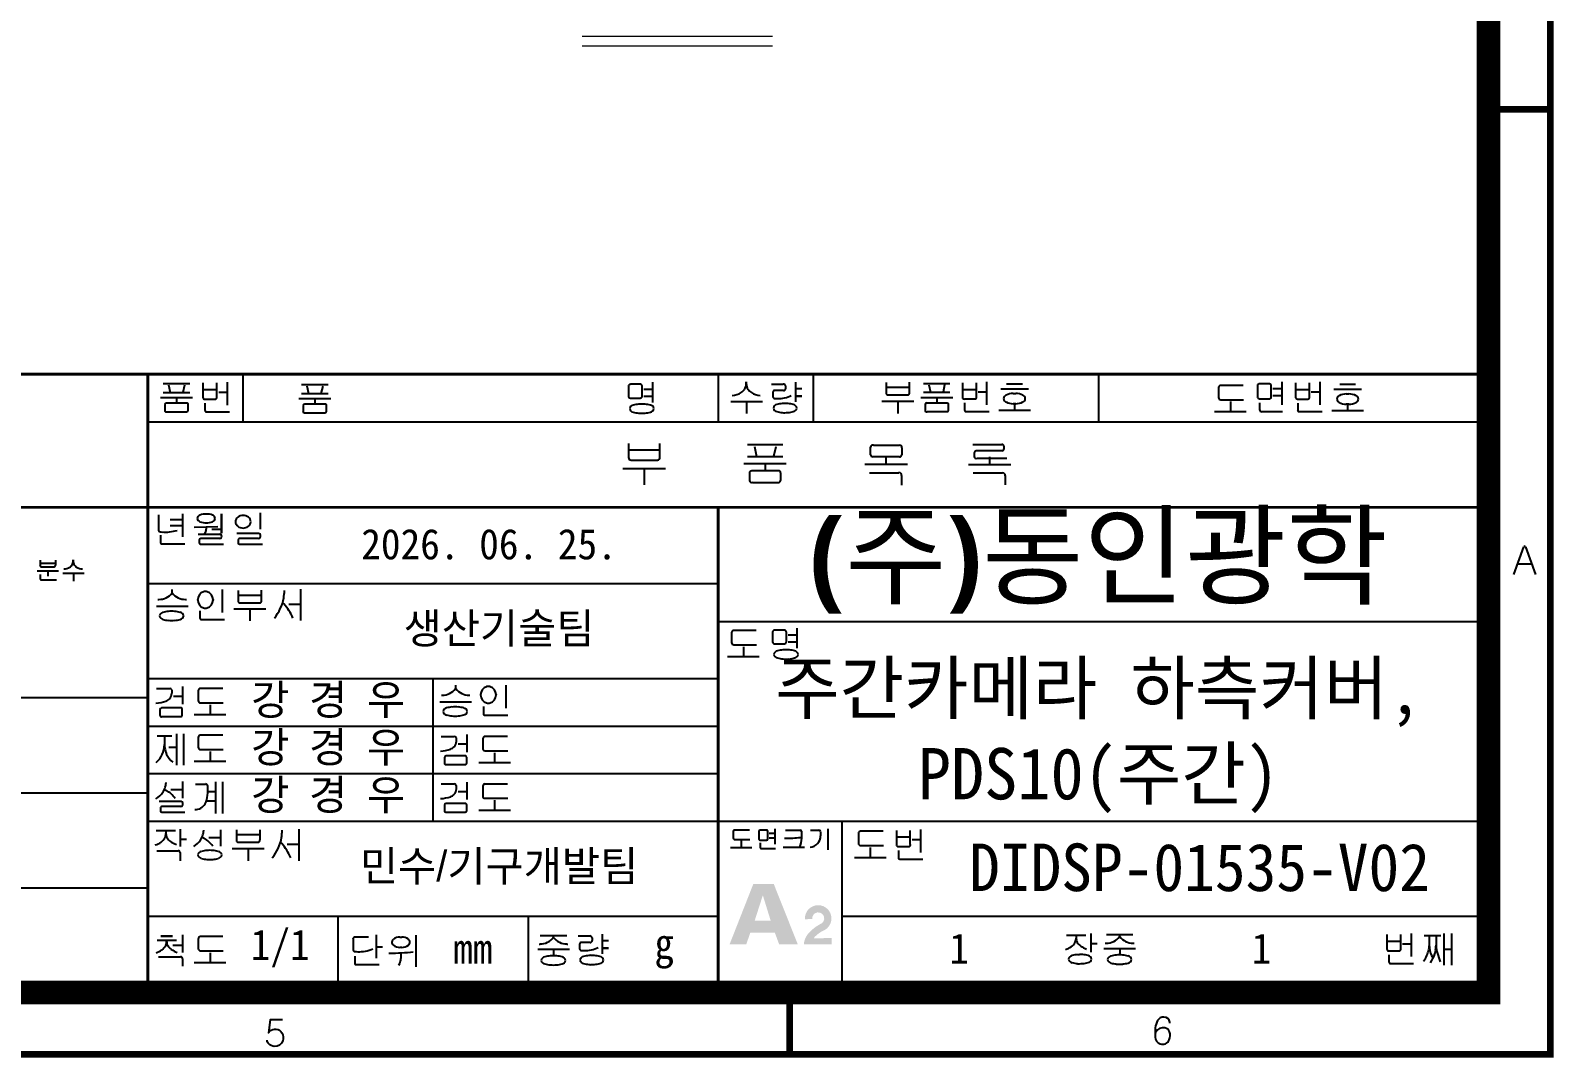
# Model space of a CAD drawing. Header units: millimetres. Extents: x 20 to 594, y 20 to 419.
# Drawn here: x 434.2 to 594.4, y 19.6 to 127.6 of the extents above; entities that cross this region are included whole.
import ezdxf

# ---------------------------------------------------------------- set-up
doc = ezdxf.new("R2010")
doc.units = ezdxf.units.MM
doc.layers.get('0').update_dxf_attribs({"color": 6})
doc.layers.add('DIM', color=2, linetype='Continuous', lineweight=9)
doc.styles.get("Standard").update_dxf_attribs({"font": '', "height": 3.2})
doc.styles.add('굴림', font='', dxfattribs={"height": 3.2})
doc.styles.get('Standard').set_extended_font_data('GulimChe')
doc.styles.get('굴림').set_extended_font_data('GulimChe')

# ---------------------------------------------------------------- blocks, each defined once
blk = doc.blocks.new('A-2_규격도면_동인광학')
h = blk.add_hatch(color=256)
h.paths.add_polyline_path([(492.45, 12.79), (492.9, 11.57), (494.86, 11.57), (492.34, 17.9), (490.19, 17.9), (487.7, 11.57), (489.45, 11.57), (489.88, 12.79)])
h.paths.add_polyline_path([(490.33, 14.03), (491.18, 16.68), (491.2, 16.68), (492.02, 14.03)], flags=16)
h.paths.add_polyline_path([(497.23, 13.68, 0.087731), (496.02, 12.74, 0.162958), (495.5, 11.55), (498.42, 11.55), (498.42, 12.22), (496.58, 12.18, -0.364256), (496.59, 12.27, -0.086257), (497.48, 12.96, 2.012854), (495.62, 14.18), (496.38, 14.23, -2.012854)])
for p, q in [((428.13, 70.53), (430.91, 70.53)), ((432.31, 70.58), (432.31, 69.05)), ((433.77, 69.09), (433.77, 70.58)), ((434.85, 70.68), (434.85, 68.26)), ((436.5, 71.5), (436.5, 66.5)), ((479.6, 70.66), (479.6, 68.54)), ((486.5, 71.5), (486.5, 66.5)), ((489.45, 70.52), (489.45, 70.7)), ((489.45, 70.7), (489.45, 70.52)), ((494.62, 70.65), (494.62, 68.6)), ((496.5, 71.5), (496.5, 66.5)), ((504.15, 70.64), (504.15, 69.52)), ((506.63, 69.57), (506.63, 70.65)), ((508.09, 70.54), (510.87, 70.54)), ((512.18, 70.6), (512.18, 69.07)), ((513.65, 69.11), (513.65, 70.6)), ((514.73, 70.7), (514.73, 68.28)), ((516.83, 70.5), (518.49, 70.5)), ((526.5, 71.5), (526.5, 66.5)), ((544.47, 70.49), (543.42, 70.49)), ((545.76, 70.71), (545.76, 68.28)), ((547.22, 70.59), (547.22, 69.07)), ((548.69, 69.11), (548.69, 70.6)), ((549.77, 70.69), (549.77, 68.28)), ((427.85, 69.05), (431.2, 69.05)), ((428.13, 69.58), (430.91, 69.58)), ((428.68, 70.37), (428.86, 69.58)), ((429.52, 69.05), (429.52, 68.46)), ((430.36, 70.36), (430.18, 69.58)), ((432.31, 69.88), (433.77, 69.88)), ((433.96, 69.62), (434.85, 69.62)), ((442.39, 68.95), (445.74, 68.95)), ((442.67, 70.42), (445.46, 70.42)), ((442.67, 69.48), (445.46, 69.48)), ((443.23, 70.27), (443.4, 69.48)), ((444.06, 68.95), (444.06, 68.36)), ((444.9, 70.25), (444.72, 69.48)), ((477.05, 70.25), (477.05, 69.19)), ((477.25, 69), (478.29, 69)), ((478.31, 70.44), (477.26, 70.44)), ((478.5, 69.19), (478.5, 70.22)), ((478.67, 69.94), (479.6, 69.94)), ((478.68, 69.21), (479.6, 69.21)), ((492.1, 70.47), (493.32, 70.47)), ((492.24, 69.62), (492.24, 69.19)), ((492.42, 68.95), (492.75, 68.94)), ((493.36, 69.79), (492.47, 69.79)), ((493.59, 70.28), (493.59, 70.01)), ((495.29, 69.95), (494.62, 69.95)), ((495.29, 69.18), (494.62, 69.18)), ((494.62, 69.18), (495.29, 69.18)), ((504.15, 70.13), (506.63, 70.13)), ((504.37, 69.32), (506.43, 69.32)), ((507.81, 69.06), (511.16, 69.06)), ((508.09, 69.6), (510.87, 69.6)), ((508.64, 70.39), (508.82, 69.6)), ((509.48, 69.06), (509.48, 68.47)), ((510.31, 70.37), (510.14, 69.6)), ((512.18, 69.91), (513.65, 69.91)), ((512.39, 68.9), (513.47, 68.9)), ((513.84, 69.65), (514.73, 69.65)), ((516.21, 69.98), (519.12, 69.98)), ((517.52, 69.48), (517.65, 69.48)), ((517.65, 69.48), (517.79, 69.48)), ((539.12, 70.11), (539.12, 69.05)), ((541.71, 70.32), (539.34, 70.32)), ((543.21, 70.31), (543.21, 69.12)), ((543.41, 68.92), (544.45, 68.92)), ((544.66, 69.12), (544.66, 70.27)), ((544.83, 70), (545.76, 70)), ((544.84, 69.27), (545.76, 69.27)), ((547.22, 69.9), (548.69, 69.9)), ((547.42, 68.89), (548.51, 68.89)), ((548.87, 69.64), (549.77, 69.64)), ((551.25, 69.93), (554.16, 69.93)), ((551.87, 70.46), (553.53, 70.46)), ((552.55, 69.44), (552.69, 69.44)), ((552.69, 69.44), (552.83, 69.44)), ((428.29, 68.31), (428.29, 67.7)), ((430.58, 68.46), (428.47, 68.46)), ((428.52, 67.55), (430.58, 67.55)), ((430.75, 67.76), (430.75, 68.31)), ((432.51, 68.88), (433.6, 68.88)), ((432.52, 68.46), (432.52, 67.7)), ((432.72, 67.55), (435.1, 67.55)), ((442.83, 68.21), (442.83, 67.6)), ((445.12, 68.36), (443.02, 68.36)), ((443.07, 67.45), (445.12, 67.45)), ((445.3, 67.65), (445.3, 68.21)), ((487.81, 68.65), (491.16, 68.65)), ((489.48, 68.65), (489.48, 67.36)), ((503.71, 68.66), (507.07, 68.66)), ((505.39, 68.66), (505.39, 67.38)), ((508.25, 68.32), (508.25, 67.71)), ((510.54, 68.47), (508.43, 68.47)), ((508.48, 67.57), (510.54, 67.57)), ((510.71, 67.77), (510.71, 68.32)), ((512.4, 68.48), (512.4, 67.72)), ((512.6, 67.57), (514.98, 67.57)), ((516, 67.74), (519.33, 67.74)), ((517.65, 68.39), (517.52, 68.39)), ((517.65, 68.39), (517.65, 67.74)), ((517.79, 68.39), (517.65, 68.39)), ((538.7, 67.58), (542.03, 67.58)), ((539.36, 68.82), (541.75, 68.82)), ((540.36, 68.62), (540.36, 67.58)), ((543.43, 68.51), (543.43, 67.78)), ((543.68, 67.57), (545.86, 67.57)), ((547.44, 68.47), (547.44, 67.72)), ((547.63, 67.57), (550.02, 67.57)), ((551.03, 67.69), (554.37, 67.69)), ((552.69, 68.35), (552.55, 68.35)), ((552.69, 68.35), (552.69, 67.69)), ((552.83, 68.35), (552.69, 68.35)), ((426.5, 66.5), (566.5, 66.5)), ((477.06, 64.22), (477.06, 62.73)), ((480.36, 62.79), (480.36, 64.23)), ((489.57, 64.1), (493.28, 64.1)), ((513.27, 64.12), (516.33, 64.12)), ((477.06, 63.54), (480.36, 63.54)), ((489.57, 62.84), (493.28, 62.84)), ((490.3, 63.89), (490.54, 62.84)), ((492.54, 63.87), (492.3, 62.84)), ((502.52, 63.03), (502.52, 63.84)), ((505.57, 62.83), (502.76, 62.83)), ((502.83, 64.04), (505.57, 64.04)), ((504.16, 62.04), (504.16, 62.83)), ((505.81, 63.77), (505.81, 63.03)), ((513.43, 63.22), (513.43, 62.86)), ((516.31, 63.46), (513.63, 63.44)), ((513.72, 62.66), (516.85, 62.66)), ((515.05, 62.02), (515.05, 62.81)), ((476.47, 61.58), (480.94, 61.58)), ((477.34, 62.46), (480.1, 62.46)), ((478.7, 61.58), (478.7, 59.88)), ((489.2, 62.13), (493.66, 62.13)), ((489.78, 61.14), (489.78, 60.33)), ((492.83, 61.34), (490.02, 61.34)), ((491.42, 62.13), (491.42, 61.34)), ((493.07, 60.4), (493.07, 61.14)), ((501.93, 62.04), (506.4, 62.04)), ((502.41, 61.15), (505.51, 61.15)), ((512.83, 62.02), (517.29, 62.02)), ((513.3, 61.14), (516.41, 61.14)), ((490.09, 60.13), (492.83, 60.13)), ((505.79, 60.85), (505.79, 59.83)), ((516.68, 60.84), (516.68, 59.88)), ((427.62, 56.7), (427.62, 55.17)), ((428.86, 56.24), (430.16, 56.24)), ((430.16, 56.82), (430.16, 54.4)), ((434.25, 56.82), (434.25, 54.79)), ((434.25, 54.79), (434.25, 56.82)), ((438.34, 56.94), (438.34, 55.21)), ((427.83, 54.93), (428, 54.91)), ((427.83, 54.59), (427.83, 53.83)), ((428.86, 55.61), (430.16, 55.61)), ((431.37, 55.42), (433.86, 55.49)), ((431.79, 54.7), (434.09, 54.7)), ((432.63, 55.45), (432.64, 55.21)), ((434.25, 55.17), (433.24, 55.17)), ((435.87, 54.78), (438.17, 54.78)), ((428.03, 53.68), (430.41, 53.68)), ((431.91, 54.05), (431.91, 53.78)), ((434.07, 54.23), (432.06, 54.22)), ((432.13, 53.63), (434.47, 53.63)), ((436, 54.05), (436, 53.78)), ((438.16, 54.23), (436.15, 54.22)), ((436.21, 53.63), (438.56, 53.63)), ((570.16, 50.44), (571.24, 53.35)), ((571.4, 53.34), (572.46, 50.45)), ((415.17, 51.96), (415.17, 51.39)), ((415.17, 51.65), (416.82, 51.65)), ((415.33, 51.26), (416.66, 51.26)), ((416.82, 51.44), (416.82, 51.96)), ((418.66, 51.85), (418.66, 51.97)), ((418.66, 51.97), (418.66, 51.85)), ((570.58, 51.58), (572.05, 51.58)), ((414.88, 50.83), (417.1, 50.83)), ((415.17, 50.46), (415.17, 50.02)), ((415.34, 49.89), (416.92, 49.89)), ((415.99, 50.83), (415.99, 50.26)), ((417.57, 50.6), (419.8, 50.6)), ((418.68, 50.6), (418.68, 49.74)), ((426.5, 49.5), (486.5, 49.5)), ((429.07, 48.53), (429.07, 48.87)), ((434.34, 48.86), (434.34, 46.43)), ((436, 48.77), (436, 47.65)), ((436, 48.26), (438.48, 48.26)), ((438.48, 47.69), (438.48, 48.78)), ((440.84, 48.77), (440.84, 48.46)), ((442.55, 48.9), (442.55, 45.59)), ((427.41, 47.12), (430.74, 47.12)), ((427.56, 47.81), (427.67, 47.81)), ((430.47, 47.81), (430.57, 47.81)), ((431.76, 47.78), (431.76, 47.8)), ((431.76, 47.76), (431.76, 47.78)), ((431.98, 46.61), (431.98, 45.86)), ((433.37, 47.8), (433.37, 47.78)), ((433.37, 47.78), (433.37, 47.76)), ((435.56, 46.84), (438.92, 46.84)), ((436.21, 47.45), (438.28, 47.45)), ((437.24, 46.84), (437.24, 45.56)), ((440.69, 47.5), (440.81, 47.36)), ((441.33, 47.34), (442.55, 47.34)), ((432.18, 45.7), (434.56, 45.7)), ((486.5, 45.5), (566.5, 45.5)), ((487.91, 44.34), (487.91, 43.29)), ((490.5, 44.56), (488.12, 44.56)), ((492.22, 44.4), (492.22, 43.35)), ((493.49, 44.59), (492.43, 44.59)), ((493.68, 43.35), (493.68, 44.37)), ((493.84, 44.1), (494.77, 44.1)), ((493.85, 43.37), (494.77, 43.37)), ((494.77, 44.81), (494.77, 42.7)), ((487.49, 41.82), (490.82, 41.82)), ((488.15, 43.06), (490.53, 43.06)), ((489.14, 42.85), (489.14, 41.82)), ((492.43, 43.15), (493.46, 43.15)), ((426.5, 39.5), (486.5, 39.5)), ((427.43, 38.46), (428.81, 38.46)), ((430.14, 38.65), (430.14, 36.81)), ((434.4, 38.45), (432.03, 38.45)), ((456.5, 39.5), (456.5, 24.5)), ((458.89, 38.47), (458.89, 38.81)), ((464.16, 38.8), (464.16, 36.38)), ((371.5, 37.5), (426.5, 37.5)), ((429.03, 38.31), (429.03, 37.95)), ((430.14, 37.63), (429.21, 37.63)), ((431.81, 38.24), (431.81, 37.18)), ((432.05, 36.95), (434.44, 36.95)), ((457.23, 37.06), (460.56, 37.06)), ((457.38, 37.76), (457.48, 37.76)), ((460.29, 37.76), (460.39, 37.76)), ((461.52, 37.79), (461.52, 37.81)), ((461.52, 37.78), (461.52, 37.79)), ((463.13, 37.81), (463.13, 37.79)), ((463.13, 37.79), (463.13, 37.78)), ((427.78, 36.26), (427.78, 35.65)), ((429.95, 36.41), (427.96, 36.41)), ((428.01, 35.5), (429.95, 35.5)), ((430.13, 35.71), (430.13, 36.26)), ((431.39, 35.71), (434.72, 35.71)), ((433.05, 36.75), (433.05, 35.71)), ((461.8, 36.56), (461.8, 35.8)), ((462, 35.65), (464.38, 35.65)), ((426.5, 34.5), (486.5, 34.5)), ((429.51, 33.7), (429.51, 30.4)), ((430.26, 33.7), (430.26, 30.4)), ((427.5, 33.49), (429.03, 33.49)), ((428.26, 33.49), (428.26, 32.55)), ((429.51, 32.26), (428.71, 32.26)), ((431.81, 33.32), (431.81, 32.27)), ((434.4, 33.54), (432.03, 33.54)), ((457.36, 33.42), (458.73, 33.42)), ((458.95, 33.27), (458.95, 32.91)), ((460.07, 32.59), (459.14, 32.59)), ((460.07, 33.61), (460.07, 31.77)), ((461.74, 33.2), (461.74, 32.14)), ((464.33, 33.41), (461.96, 33.41)), ((431.39, 30.8), (434.72, 30.8)), ((432.05, 32.04), (434.44, 32.04)), ((433.05, 31.83), (433.05, 30.8)), ((457.71, 31.22), (457.71, 30.61)), ((459.88, 31.37), (457.89, 31.37)), ((457.94, 30.46), (459.88, 30.46)), ((460.06, 30.67), (460.06, 31.22)), ((461.32, 30.67), (464.65, 30.67)), ((461.98, 31.91), (464.37, 31.91)), ((462.98, 31.7), (462.98, 30.67)), ((426.5, 29.5), (486.5, 29.5)), ((371.5, 27.5), (426.5, 27.5)), ((428.27, 27.85), (428.46, 27.74)), ((428.4, 28.57), (428.4, 28.46)), ((428.94, 27.84), (430.17, 27.84)), ((430.17, 28.66), (430.17, 26.93)), ((431.52, 28.41), (432.56, 28.41)), ((432.82, 27.64), (433.62, 27.64)), ((433.62, 28.63), (433.62, 25.31)), ((434.35, 28.64), (434.35, 25.3)), ((457.36, 28.42), (458.73, 28.42)), ((458.95, 28.27), (458.95, 27.91)), ((460.07, 27.59), (459.14, 27.59)), ((460.07, 28.61), (460.07, 26.77)), ((461.74, 28.2), (461.74, 27.14)), ((464.33, 28.41), (461.96, 28.41)), ((427.71, 26.6), (430, 26.6)), ((427.83, 25.87), (427.83, 25.6)), ((429.99, 26.05), (427.98, 26.03)), ((432.67, 26.65), (433.62, 26.65)), ((457.71, 26.22), (457.71, 25.61)), ((459.88, 26.37), (457.89, 26.37)), ((460.06, 25.67), (460.06, 26.22)), ((461.32, 25.67), (464.65, 25.67)), ((461.98, 26.91), (464.37, 26.91)), ((462.98, 26.7), (462.98, 25.67)), ((426.5, 24.5), (566.5, 24.5)), ((428.04, 25.45), (430.39, 25.45)), ((457.94, 25.46), (459.88, 25.46)), ((499.5, 24.5), (499.5, 7.5)), ((427.4, 23.52), (429.43, 23.52)), ((428.41, 23.52), (428.41, 23.2)), ((429.9, 23.66), (429.9, 21.84)), ((429.9, 22.6), (430.57, 22.6)), ((432.23, 22.83), (432.42, 22.72)), ((432.36, 23.55), (432.36, 23.45)), ((432.92, 22.78), (434.14, 22.78)), ((434.14, 23.6), (434.14, 21.88)), ((435.83, 23.61), (435.83, 22.49)), ((435.83, 23.1), (438.31, 23.1)), ((438.31, 22.53), (438.31, 23.61)), ((440.62, 23.56), (440.62, 23.26)), ((442.4, 23.65), (442.4, 20.33)), ((488.08, 23.43), (488.08, 22.72)), ((489.8, 23.57), (488.22, 23.57)), ((488.24, 22.57), (489.83, 22.57)), ((488.9, 22.43), (488.9, 21.74)), ((490.76, 23.44), (490.76, 22.65)), ((491.61, 23.57), (490.9, 23.57)), ((490.9, 22.52), (491.59, 22.52)), ((491.73, 22.65), (491.73, 23.42)), ((491.84, 23.24), (492.46, 23.24)), ((491.85, 22.75), (492.46, 22.75)), ((492.46, 23.71), (492.46, 22.09)), ((493.48, 22.71), (493.55, 22.71)), ((493.56, 23.57), (495.11, 23.57)), ((495.27, 23.44), (495.27, 22.71)), ((496.2, 23.56), (497.09, 23.56)), ((497.27, 23.4), (497.27, 22.97)), ((498.01, 23.7), (498.01, 21.48)), ((501.25, 23.23), (501.25, 22.17)), ((503.84, 23.44), (501.46, 23.44)), ((505.24, 23.54), (505.24, 22.01)), ((505.24, 22.84), (506.7, 22.84)), ((506.7, 22.05), (506.7, 23.54)), ((506.89, 22.58), (507.78, 22.58)), ((507.78, 23.64), (507.78, 21.22)), ((427.47, 21.39), (429.69, 21.39)), ((429.92, 21.22), (429.92, 20.32)), ((435.39, 21.63), (438.74, 21.63)), ((436.04, 22.29), (438.11, 22.29)), ((437.06, 21.63), (437.06, 20.35)), ((440.47, 22.29), (440.59, 22.15)), ((441.18, 22.08), (442.4, 22.08)), ((487.8, 21.74), (490.02, 21.74)), ((490.91, 22.24), (490.91, 21.76)), ((491.08, 21.62), (492.53, 21.62)), ((495.56, 21.73), (493.33, 21.73)), ((501.49, 21.94), (503.87, 21.94)), ((502.48, 21.73), (502.48, 20.7)), ((505.44, 21.83), (506.53, 21.83)), ((505.45, 21.42), (505.45, 20.66)), ((500.83, 20.7), (504.16, 20.7)), ((505.65, 20.51), (508.03, 20.51)), ((371.5, 17.5), (426.5, 17.5)), ((426.5, 14.5), (486.5, 14.5)), ((446.5, 14.5), (446.5, 7.5)), ((466.5, 14.5), (466.5, 7.5)), ((499.5, 14.5), (566.5, 14.5)), ((427.48, 11.99), (429.51, 11.99)), ((427.87, 12.41), (429.12, 12.41)), ((429.12, 12.41), (427.87, 12.41)), ((428.49, 11.99), (428.49, 11.86)), ((429.15, 11.45), (430.15, 11.45)), ((430.15, 12.56), (430.15, 10.7)), ((431.82, 12.15), (431.82, 11.09)), ((434.41, 12.37), (432.04, 12.37)), ((448.09, 12.1), (448.09, 11)), ((449.73, 12.32), (448.33, 12.32)), ((450.52, 12.54), (450.52, 10.1)), ((451.19, 11.27), (450.52, 11.27)), ((453.02, 12.32), (453.12, 12.32)), ((453.12, 11.23), (453.02, 11.23)), ((453.12, 12.32), (453.23, 12.32)), ((453.23, 11.23), (453.12, 11.23)), ((454.7, 12.53), (454.7, 9.2)), ((467.67, 11.58), (467.77, 11.58)), ((467.78, 12.48), (470.56, 12.48)), ((469.17, 12.3), (469.17, 12.5)), ((470.57, 11.58), (470.68, 11.58)), ((471.76, 12.43), (472.98, 12.43)), ((471.9, 11.58), (471.9, 11.15)), ((473.03, 11.75), (472.13, 11.75)), ((473.25, 12.24), (473.25, 11.97)), ((474.28, 12.61), (474.28, 10.56)), ((474.95, 11.91), (474.28, 11.91)), ((523.13, 12.53), (525.16, 12.53)), ((524.14, 12.53), (524.14, 12.21)), ((525.67, 12.71), (525.67, 10.72)), ((525.68, 11.65), (526.34, 11.65)), ((527.21, 11.67), (527.32, 11.67)), ((527.33, 12.58), (530.11, 12.58)), ((528.72, 12.39), (528.72, 12.59)), ((530.12, 11.67), (530.23, 11.67)), ((556.82, 12.57), (556.82, 11.05)), ((556.82, 11.88), (558.28, 11.88)), ((558.28, 11.09), (558.28, 12.58)), ((558.47, 11.62), (559.36, 11.62)), ((559.36, 12.68), (559.36, 10.26)), ((560.76, 12.47), (562.5, 12.47)), ((561.28, 12.47), (561.28, 11.5)), ((561.28, 11.5), (561.3, 11.2)), ((562, 12.47), (562, 11.47)), ((562, 11.47), (562.01, 11.22)), ((562.82, 12.71), (562.82, 9.37)), ((563.62, 12.71), (563.62, 9.37)), ((427.63, 10.25), (429.96, 10.25)), ((430.16, 10.02), (430.16, 9.26)), ((431.4, 9.63), (434.73, 9.63)), ((432.06, 10.86), (434.45, 10.86)), ((433.06, 10.66), (433.06, 9.63)), ((448.27, 10.32), (448.27, 9.57)), ((451.84, 10.63), (451.95, 10.63)), ((453.12, 10.67), (453.12, 10.06)), ((467.51, 11.03), (470.84, 11.03)), ((469.18, 11.03), (469.18, 10.46)), ((472.08, 10.91), (472.41, 10.9)), ((474.96, 11.14), (474.28, 11.14)), ((474.28, 11.14), (474.96, 11.14)), ((527.05, 11.12), (530.38, 11.12)), ((528.72, 11.12), (528.72, 10.55)), ((557.02, 10.87), (558.11, 10.87)), ((557.03, 10.45), (557.03, 9.7)), ((562.07, 10.8), (562.44, 9.72)), ((562.82, 11.03), (563.62, 11.03)), ((448.46, 9.42), (450.85, 9.42)), ((557.23, 9.55), (559.61, 9.55))]:
    blk.add_line(p, q)
for points, const_width in [([(0, 0), (0, 398.86), (574, 398.86), (574, 0)], 0.7), ([(21.5, 6.5), (21.5, 392.36), (567.5, 392.36), (567.5, 6.5)], 2.5)]:
    blk.add_lwpolyline(points, close=True, dxfattribs=dict(const_width=const_width))
for points, const_width in [([(574, 99.36), (566.83, 99.36)], 0.7), ([(371.5, 7.5), (371.5, 71.5), (566.5, 71.5)], 0.3), ([(426.5, 71.5), (426.5, 7.5)], 0.3), ([(301.5, 7.5), (301.5, 57.5), (566.5, 57.5)], 0.3), ([(486.5, 57.5), (486.5, 7.5)], 0.3), ([(494, 0), (494, 7.17)], 0.7)]:
    blk.add_lwpolyline(points, dxfattribs=dict(const_width=const_width))
for points in [[(440.68, 3.6), (439.38, 3.6), (439.19, 2.24), (439.26, 2.33, -0.05142), (439.32, 2.4, -0.217579), (440.02, 2.63, -0.23737), (440.62, 2.25, -0.220896), (440.7, 1.41, -0.337639), (439.81, 0.82, -0.170475), (439.22, 1.08, -0.227037), (439.07, 1.46, -1.045837)], [(534, 3.26), (533.99, 3.36, 0.380213), (533.37, 3.91, 0.262892), (532.71, 3.54, 0.114582), (532.46, 2.78, 0.040113), (532.45, 1.79, 0.289798), (532.97, 1.1, 0.398627), (533.94, 1.5, 0.203049), (533.96, 2.36, 0.256462), (533.47, 2.77, 0.1613), (532.91, 2.7, 0.140537), (532.55, 2.37, 0.145737), (532.44, 1.99, -1.235518)]]:
    blk.add_lwpolyline(points, format="xyb")
for centre, radius, start, end in [((488.35, 70.52), 1.1, 326.0061, 0), ((490.55, 70.52), 1.1, 180, 213.9939), ((543.42, 70.28), 0.211, 90, 174.1511), ((544.44, 70.27), 0.223, 0, 81.4867), ((432.49, 69.05), 0.179, 180, 277.6654), ((433.6, 69.06), 0.181, 270, 11.0214), ((477.26, 70.22), 0.211, 90, 174.1511), ((477.25, 69.19), 0.198, 180, 272.2398), ((478.29, 69.21), 0.214, 270, 355.6406), ((478.28, 70.22), 0.223, 0, 81.4867), ((487.87, 71.19), 1.92, 273.0377, 302.6699), ((488.26, 70.58), 1.2, 302.6699, 326.0061), ((490.63, 70.58), 1.2, 213.9939, 237.3301), ((491.02, 71.19), 1.92, 237.3301, 266.9623), ((492.47, 69.55), 0.243, 90, 162.7327), ((492.48, 69.19), 0.247, 180, 255.9206), ((492.84, 71.86), 2.92, 268.0891, 297.4303), ((493.32, 70.18), 0.29, 19.9366, 90), ((493.37, 70.01), 0.223, 268.9289, 0), ((504.35, 69.52), 0.196, 180, 274.282), ((506.43, 69.52), 0.2, 270, 11.7778), ((512.36, 69.07), 0.179, 180, 277.6654), ((513.47, 69.08), 0.181, 270, 11.0214), ((516.97, 68.89), 0.459, 117.2376, 174.097), ((516.97, 68.98), 0.459, 185.903, 242.7624), ((517.52, 67.83), 1.65, 90, 117.2376), ((517.79, 67.83), 1.65, 62.7624, 90), ((518.34, 68.89), 0.459, 5.903, 62.7624), ((518.34, 68.98), 0.459, 297.2376, 354.097), ((539.34, 70.11), 0.217, 90, 179.9617), ((539.35, 69.05), 0.23, 180, 273.1332), ((543.41, 69.12), 0.198, 180, 272.2398), ((544.45, 69.13), 0.214, 270, 355.6406), ((547.4, 69.07), 0.179, 180, 277.6654), ((548.51, 69.07), 0.181, 270, 11.0214), ((552.01, 68.85), 0.459, 117.2376, 174.097), ((552.01, 68.94), 0.459, 185.903, 242.7624), ((552.55, 67.78), 1.65, 90, 117.2376), ((552.83, 67.78), 1.65, 62.7624, 90), ((553.38, 68.85), 0.459, 5.903, 62.7624), ((553.38, 68.94), 0.459, 297.2376, 354.097), ((428.47, 68.27), 0.187, 90, 169.1835), ((428.45, 67.7), 0.163, 180, 296.3016), ((430.6, 68.31), 0.154, 0, 98.8347), ((430.58, 67.73), 0.179, 270, 7.5903), ((432.68, 67.7), 0.157, 180, 284.5405), ((443.02, 68.17), 0.187, 90, 169.1835), ((442.99, 67.6), 0.163, 180, 296.3016), ((445.15, 68.21), 0.154, 0, 98.8347), ((445.12, 67.63), 0.179, 270, 7.5903), ((477.55, 67.86), 0.362, 130.787, 175.4096), ((477.55, 67.91), 0.362, 184.5904, 229.213), ((477.71, 67.66), 0.62, 105.5854, 130.787), ((477.71, 68.11), 0.62, 229.213, 254.4146), ((478.35, 65.38), 2.98, 94.5784, 105.5854), ((478.35, 70.39), 2.98, 254.4146, 265.4216), ((478.46, 64.04), 4.33, 90, 94.5784), ((478.46, 71.73), 4.33, 265.4216, 270), ((478.46, 64.04), 4.33, 85.4216, 90), ((478.46, 71.73), 4.33, 270, 274.5784), ((478.56, 65.38), 2.98, 74.4146, 85.4216), ((478.56, 70.39), 2.98, 274.5784, 285.5854), ((479.2, 67.66), 0.62, 49.213, 74.4146), ((479.2, 68.11), 0.62, 285.5854, 310.787), ((479.37, 67.86), 0.362, 4.5904, 49.213), ((479.37, 67.91), 0.362, 310.787, 355.4096), ((492.66, 67.91), 0.362, 130.787, 175.4096), ((492.66, 67.97), 0.362, 184.5904, 229.213), ((492.83, 67.72), 0.62, 105.5854, 130.787), ((492.83, 68.17), 0.62, 229.213, 254.4146), ((493.46, 65.44), 2.98, 94.5784, 105.5854), ((493.46, 70.44), 2.98, 254.4146, 265.4216), ((493.65, 62.85), 5.59, 91.6235, 94.3457), ((493.65, 73.04), 5.59, 265.6543, 268.3765), ((493.49, 64.1), 4.33, 85.4216, 90), ((493.49, 71.79), 4.33, 270, 274.5784), ((493.6, 65.44), 2.98, 74.4146, 85.4216), ((493.6, 70.44), 2.98, 274.5784, 285.5854), ((494.23, 67.72), 0.62, 49.213, 74.4146), ((494.23, 68.17), 0.62, 285.5854, 310.787), ((494.4, 67.91), 0.362, 4.5904, 49.213), ((494.4, 67.97), 0.362, 310.787, 355.4096), ((508.43, 68.29), 0.187, 90, 169.1835), ((508.41, 67.71), 0.163, 180, 296.3016), ((510.56, 68.32), 0.154, 0, 98.8347), ((510.54, 67.75), 0.179, 270, 7.5903), ((512.56, 67.72), 0.157, 180, 284.5405), ((517.52, 70.05), 1.65, 242.7624, 270), ((517.79, 70.05), 1.65, 270, 297.2376), ((543.65, 67.78), 0.218, 180, 278.834), ((547.59, 67.72), 0.157, 180, 284.5405), ((552.55, 70), 1.65, 242.7624, 270), ((552.83, 70), 1.65, 270, 297.2376), ((516.33, 63.88), 0.242, 5.4904, 90), ((477.32, 62.73), 0.261, 180, 274.282), ((480.1, 62.73), 0.266, 270, 11.7778), ((502.73, 63.84), 0.217, 63.6984, 180), ((502.76, 63.08), 0.25, 190.8165, 270), ((505.57, 63.8), 0.239, 352.4097, 90), ((505.6, 63.03), 0.205, 261.1653, 0), ((513.63, 63.24), 0.2, 90.4674, 185.5199), ((513.64, 62.86), 0.21, 180, 290.6438), ((516.33, 63.7), 0.243, 265.0661, 354.5096), ((515.78, 63.79), 0.799, 351.9475, 8.0525), ((490.02, 61.09), 0.25, 90, 169.1835), ((492.86, 61.14), 0.205, 0, 98.8347), ((505.51, 60.88), 0.273, 354.4055, 90), ((516.41, 60.86), 0.273, 354.4055, 90), ((490, 60.33), 0.217, 180, 296.3016), ((492.83, 60.37), 0.239, 270, 7.5903), ((432.14, 56.28), 0.429, 109.7033, 172.0326), ((432.14, 56.4), 0.429, 187.9674, 250.2967), ((432.66, 54.83), 1.97, 90, 109.7033), ((432.66, 54.83), 1.97, 70.2967, 90), ((433.18, 56.28), 0.429, 7.9674, 70.2967), ((433.18, 56.4), 0.429, 289.7033, 352.0326), ((436.3, 56.01), 0.566, 126.2971, 182.2865), ((436.53, 55.7), 0.955, 90, 126.2971), ((436.53, 55.7), 0.955, 53.7029, 90), ((436.76, 56.01), 0.566, 357.7135, 53.7029), ((427.87, 55.17), 0.246, 180, 260.961), ((428.36, 59.26), 4.36, 265.2395, 286.478), ((432.66, 57.85), 1.97, 250.2967, 270), ((432.04, 55.19), 0.602, 313.5964, 1.5108), ((432.66, 57.85), 1.97, 270, 289.7033), ((434.09, 54.52), 0.181, 5.4904, 90), ((434, 54.46), 0.276, 345.6737, 14.3263), ((436.3, 55.97), 0.566, 177.7135, 233.7029), ((436.53, 56.28), 0.955, 233.7029, 270), ((436.53, 56.28), 0.955, 270, 306.2971), ((436.76, 55.97), 0.566, 306.2971, 2.2865), ((438.17, 54.6), 0.181, 5.4904, 90), ((437.2, 54.51), 1.16, 354.5096, 5.4904), ((427.99, 53.83), 0.157, 180, 284.5405), ((432.06, 54.07), 0.15, 90.4674, 185.5199), ((432.07, 53.78), 0.158, 180, 290.6438), ((434.09, 54.41), 0.182, 265.0661, 354.5096), ((436.15, 54.07), 0.15, 90.4674, 185.5199), ((436.16, 53.78), 0.158, 180, 290.6438), ((438.17, 54.41), 0.182, 265.0661, 354.5096), ((571.32, 53.32), 0.0874, 11.2217, 159.6347), ((415.3, 51.39), 0.132, 180, 282.7156), ((416.66, 51.42), 0.157, 270, 6.3225), ((417.87, 51.89), 0.803, 302.6699, 326.0061), ((417.93, 51.85), 0.733, 326.0061, 0), ((419.39, 51.85), 0.733, 180, 213.9939), ((419.45, 51.89), 0.803, 213.9939, 237.3301), ((415.31, 50.02), 0.136, 180, 282.3289), ((417.61, 52.3), 1.28, 273.0377, 302.6699), ((419.71, 52.3), 1.28, 237.3301, 266.9623), ((427.67, 49.57), 1.75, 270, 322.3934), ((429.02, 48.53), 0.0491, 322.3934, 2.3593), ((430.47, 49.57), 1.75, 217.6066, 270), ((432.64, 47.8), 0.879, 107.9102, 180), ((432.53, 48.12), 0.54, 86.785, 107.9102), ((432.59, 48.12), 0.54, 72.0898, 93.215), ((432.49, 47.8), 0.879, 0, 72.0898), ((438.08, 48.46), 2.76, 349.866, 0), ((428.27, 45.87), 0.62, 105.5854, 130.787), ((428.9, 43.59), 2.98, 94.5784, 105.5854), ((429.01, 42.25), 4.33, 90, 94.5784), ((429.01, 42.25), 4.33, 85.4216, 90), ((429.12, 43.59), 2.98, 74.4146, 85.4216), ((429.75, 45.87), 0.62, 49.213, 74.4146), ((432.64, 47.76), 0.879, 180, 252.0898), ((432.53, 47.44), 0.54, 252.0898, 273.215), ((432.59, 47.44), 0.54, 266.785, 287.9102), ((432.49, 47.76), 0.879, 287.9102, 0), ((436.2, 47.65), 0.196, 180, 274.282), ((438.28, 47.65), 0.2, 270, 11.7778), ((436.21, 48.8), 4.66, 320.7448, 349.866), ((436.02, 43.24), 6.32, 24.475, 40.623), ((428.1, 46.06), 0.362, 130.787, 175.4096), ((428.1, 46.12), 0.362, 184.5904, 229.213), ((428.27, 46.32), 0.62, 229.213, 254.4146), ((428.9, 48.59), 2.98, 254.4146, 265.4216), ((429.01, 49.94), 4.33, 265.4216, 270), ((429.01, 49.94), 4.33, 270, 274.5784), ((429.12, 48.59), 2.98, 274.5784, 285.5854), ((429.75, 46.32), 0.62, 285.5854, 310.787), ((429.92, 46.06), 0.362, 4.5904, 49.213), ((429.92, 46.12), 0.362, 310.787, 355.4096), ((432.14, 45.86), 0.157, 180, 284.5405), ((488.12, 44.34), 0.217, 90, 179.9617), ((488.14, 43.29), 0.23, 180, 273.1332), ((492.43, 44.38), 0.211, 90, 174.1511), ((492.42, 43.35), 0.198, 180, 272.2398), ((493.46, 43.37), 0.214, 270, 355.6406), ((493.45, 44.37), 0.223, 0, 81.4867), ((492.72, 42.01), 0.362, 130.787, 175.4096), ((492.72, 42.07), 0.362, 184.5904, 229.213), ((492.89, 41.82), 0.62, 105.5854, 130.787), ((492.89, 42.27), 0.62, 229.213, 254.4146), ((493.52, 39.54), 2.98, 94.5784, 105.5854), ((493.52, 44.54), 2.98, 254.4146, 265.4216), ((493.63, 38.2), 4.33, 90, 94.5784), ((493.63, 38.2), 4.33, 85.4216, 90), ((493.74, 39.54), 2.98, 74.4146, 85.4216), ((493.74, 44.54), 2.98, 274.5784, 285.5854), ((494.37, 41.82), 0.62, 49.213, 74.4146), ((494.37, 42.27), 0.62, 285.5854, 310.787), ((494.54, 42.01), 0.362, 4.5904, 49.213), ((494.54, 42.07), 0.362, 310.787, 355.4096), ((493.63, 45.88), 4.33, 265.4216, 270), ((493.63, 45.88), 4.33, 270, 274.5784), ((428.81, 38.23), 0.235, 20.4434, 90), ((432.03, 38.24), 0.217, 90, 179.9617), ((458.84, 38.47), 0.0491, 322.3934, 2.3593), ((462.39, 37.81), 0.879, 107.9102, 180), ((462.29, 38.14), 0.54, 86.785, 107.9102), ((462.35, 38.14), 0.54, 72.0898, 93.215), ((462.25, 37.81), 0.879, 0, 72.0898), ((427.23, 40.52), 3.6, 272.1359, 289.2131), ((428.1, 38.03), 0.957, 289.2131, 315.9918), ((428.19, 37.95), 0.838, 315.9918, 0), ((432.04, 37.18), 0.23, 180, 273.1332), ((457.48, 39.51), 1.75, 270, 322.3934), ((460.29, 39.51), 1.75, 217.6066, 270), ((462.39, 37.78), 0.879, 180, 252.0898), ((462.29, 37.45), 0.54, 252.0898, 273.215), ((462.35, 37.45), 0.54, 266.785, 287.9102), ((462.25, 37.78), 0.879, 287.9102, 0), ((427.96, 36.22), 0.187, 90, 169.1835), ((427.94, 35.65), 0.163, 180, 296.3016), ((429.98, 36.26), 0.154, 0, 98.8347), ((429.95, 35.68), 0.179, 270, 7.5903), ((457.92, 36.01), 0.362, 130.787, 175.4096), ((457.92, 36.07), 0.362, 184.5904, 229.213), ((458.09, 35.81), 0.62, 105.5854, 130.787), ((458.09, 36.26), 0.62, 229.213, 254.4146), ((458.72, 33.54), 2.98, 94.5784, 105.5854), ((458.72, 38.54), 2.98, 254.4146, 265.4216), ((458.83, 32.19), 4.33, 90, 94.5784), ((458.83, 39.88), 4.33, 265.4216, 270), ((458.83, 32.19), 4.33, 85.4216, 90), ((458.83, 39.88), 4.33, 270, 274.5784), ((458.94, 33.54), 2.98, 74.4146, 85.4216), ((458.94, 38.54), 2.98, 274.5784, 285.5854), ((459.57, 35.81), 0.62, 49.213, 74.4146), ((459.57, 36.26), 0.62, 285.5854, 310.787), ((459.74, 36.01), 0.362, 4.5904, 49.213), ((459.74, 36.07), 0.362, 310.787, 355.4096), ((461.96, 35.8), 0.157, 180, 284.5405), ((425.79, 32.55), 2.46, 310.6997, 0), ((430.67, 32.55), 2.41, 180, 230.1829), ((432.03, 33.32), 0.217, 90, 179.9617), ((432.04, 32.27), 0.23, 180, 273.1332), ((457.16, 35.48), 3.6, 272.1359, 289.2131), ((458.03, 32.99), 0.957, 289.2131, 315.9918), ((458.12, 32.91), 0.838, 315.9918, 0), ((458.73, 33.19), 0.235, 20.4434, 90), ((461.96, 33.2), 0.217, 90, 179.9617), ((461.97, 32.14), 0.23, 180, 273.1332), ((457.89, 31.18), 0.187, 90, 169.1835), ((457.87, 30.61), 0.163, 180, 296.3016), ((459.9, 31.22), 0.154, 0, 98.8347), ((459.88, 30.64), 0.179, 270, 7.5903), ((426.06, 28.97), 2.48, 301.6271, 324.8064), ((426.67, 28.54), 1.74, 324.8064, 344.7231), ((426.95, 28.46), 1.45, 344.7231, 0), ((426.95, 25.15), 3, 35.6337, 59.7588), ((432.56, 28.17), 0.246, 3.6167, 90), ((426.72, 27.8), 6.1, 354.6056, 3.6167), ((458.03, 27.99), 0.957, 289.2131, 315.9918), ((458.12, 27.91), 0.838, 315.9918, 0), ((458.73, 28.19), 0.235, 20.4434, 90), ((461.96, 28.2), 0.217, 90, 179.9617), ((427.98, 25.88), 0.15, 90.4674, 185.5199), ((430, 26.23), 0.182, 265.0661, 354.5096), ((430, 26.42), 0.181, 5.4904, 90), ((429.03, 26.33), 1.16, 354.5096, 5.4904), ((431.53, 26.88), 1.14, 265.6985, 331.7109), ((430.48, 27.44), 2.33, 331.7109, 354.6056), ((457.16, 30.48), 3.6, 272.1359, 289.2131), ((457.89, 26.18), 0.187, 90, 169.1835), ((459.9, 26.22), 0.154, 0, 98.8347), ((459.88, 25.64), 0.179, 270, 7.5903), ((461.97, 27.14), 0.23, 180, 273.1332), ((427.99, 25.6), 0.158, 180, 290.6438), ((457.87, 25.61), 0.163, 180, 296.3016), ((427.09, 23.4), 1.37, 306.2125, 332.5484), ((427.48, 23.2), 0.93, 332.5484, 0), ((429.33, 23.2), 0.912, 180, 209.5054), ((429.47, 23.28), 1.08, 209.5054, 237.9626), ((430.03, 23.95), 2.48, 301.6271, 324.8064), ((430.63, 23.52), 1.74, 324.8064, 344.7231), ((430.91, 23.45), 1.45, 344.7231, 0), ((430.91, 20.13), 3, 35.6337, 59.7588), ((436.03, 22.49), 0.196, 180, 274.282), ((438.11, 22.49), 0.2, 270, 11.7778), ((435.99, 23.59), 4.66, 320.7448, 349.866), ((437.86, 23.26), 2.76, 349.866, 0), ((488.22, 23.43), 0.145, 90, 179.9617), ((488.23, 22.72), 0.153, 180, 273.1332), ((490.9, 23.43), 0.141, 90, 174.1511), ((490.89, 22.65), 0.132, 180, 272.2398), ((491.59, 22.66), 0.143, 270, 355.6406), ((491.58, 23.42), 0.149, 0, 81.4867), ((493.55, 35.82), 13.12, 270, 276.9594), ((492.91, 22.71), 2.37, 335.6604, 0), ((495.11, 23.4), 0.163, 11.6219, 90), ((496.07, 22.97), 1.2, 274.0617, 0), ((497.09, 23.39), 0.179, 4.3858, 90), ((501.46, 23.22), 0.217, 90, 179.9617), ((426.78, 23.82), 1.89, 285.8538, 306.2125), ((431.39, 26.35), 4.7, 237.9626, 246.4471), ((429.69, 21.16), 0.237, 15.2263, 90), ((432.13, 20.93), 0.362, 130.787, 175.4096), ((432.13, 20.98), 0.362, 184.5904, 229.213), ((432.3, 20.73), 0.62, 105.5854, 130.787), ((432.94, 18.46), 2.98, 94.5784, 105.5854), ((433.05, 17.03), 4.41, 90.4313, 94.5581), ((433.02, 17.11), 4.33, 85.4216, 90), ((433.12, 18.46), 2.98, 74.4146, 85.4216), ((433.76, 20.73), 0.62, 49.213, 74.4146), ((433.93, 20.93), 0.362, 4.5904, 49.213), ((433.93, 20.98), 0.362, 310.787, 355.4096), ((435.8, 18.04), 6.32, 24.475, 40.623), ((491.05, 21.76), 0.146, 180, 278.834), ((501.48, 22.17), 0.23, 180, 273.1332), ((505.42, 22.01), 0.179, 180, 277.6654), ((506.53, 22.02), 0.181, 270, 11.0214), ((432.3, 21.18), 0.62, 229.213, 254.4146), ((432.94, 23.46), 2.98, 254.4146, 265.4216), ((433.05, 24.88), 4.41, 265.4419, 269.5687), ((433.02, 24.8), 4.33, 270, 274.5784), ((433.12, 23.46), 2.98, 274.5784, 285.5854), ((433.76, 21.18), 0.62, 285.5854, 310.787), ((505.61, 20.66), 0.157, 180, 284.5405), ((427.17, 12.06), 1.37, 306.2125, 332.5484), ((427.56, 11.86), 0.93, 332.5484, 0), ((429.4, 11.86), 0.912, 180, 209.5054), ((429.55, 11.95), 1.08, 209.5054, 237.9626), ((432.04, 12.15), 0.217, 90, 179.9617), ((448.33, 12.07), 0.248, 90, 173.4217), ((452.55, 11.75), 0.37, 171.6182, 233.7956), ((452.53, 11.81), 0.349, 125.2188, 180.6071), ((453.02, 11.16), 1.16, 90, 126.2044), ((453.02, 12.39), 1.16, 233.7956, 270), ((453.23, 11.16), 1.16, 53.7956, 90), ((453.23, 12.39), 1.16, 270, 306.2044), ((453.71, 11.81), 0.349, 359.3929, 54.7812), ((453.69, 11.75), 0.37, 306.2044, 8.3818), ((467.77, 13.34), 1.75, 270, 322.3934), ((469.12, 12.3), 0.0491, 322.3934, 2.3593), ((470.57, 13.34), 1.75, 217.6066, 270), ((472.13, 11.51), 0.243, 90, 162.7327), ((472.51, 13.82), 2.92, 268.0891, 297.4303), ((472.98, 12.14), 0.29, 19.9366, 90), ((473.03, 11.97), 0.223, 268.9289, 0), ((522.51, 12.83), 1.89, 285.8538, 306.2125), ((522.82, 12.41), 1.37, 306.2125, 332.5484), ((523.21, 12.21), 0.93, 332.5484, 0), ((525.05, 12.21), 0.912, 180, 209.5054), ((525.2, 12.29), 1.08, 209.5054, 237.9626), ((527.12, 15.36), 4.7, 237.9626, 246.4471), ((527.32, 13.43), 1.75, 270, 322.3934), ((528.67, 12.39), 0.0491, 322.3934, 2.3593), ((530.12, 13.43), 1.75, 217.6066, 270), ((558.98, 11.5), 2.31, 347.6515, 0), ((558.24, 11.47), 3.75, 351.625, 0), ((564.29, 11.34), 2.28, 183.0149, 193.5145), ((426.86, 12.49), 1.89, 285.8538, 306.2125), ((431.47, 15.01), 4.7, 237.9626, 246.4471), ((429.96, 10.04), 0.204, 354.4055, 90), ((432.05, 11.09), 0.23, 180, 273.1332), ((448.3, 11), 0.207, 180, 264.2145), ((448.7, 14.98), 4.2, 264.2145, 268.4864), ((448.69, 14.68), 3.9, 268.4864, 292.3631), ((451.95, 32.46), 21.83, 270, 276.5199), ((451.75, 10.08), 1.37, 328.1522, 359.3875), ((468.25, 9.83), 0.362, 130.787, 175.4096), ((468.25, 9.89), 0.362, 184.5904, 229.213), ((468.42, 9.64), 0.62, 105.5854, 130.787), ((468.42, 10.09), 0.62, 229.213, 254.4146), ((469.06, 7.36), 2.98, 94.5784, 105.5854), ((469.16, 6.02), 4.33, 90, 94.5784), ((469.16, 6.02), 4.33, 85.4216, 90), ((469.27, 7.36), 2.98, 74.4146, 85.4216), ((469.91, 9.64), 0.62, 49.213, 74.4146), ((469.91, 10.09), 0.62, 285.5854, 310.787), ((470.07, 9.83), 0.362, 4.5904, 49.213), ((470.07, 9.89), 0.362, 310.787, 355.4096), ((472.14, 11.15), 0.247, 180, 255.9206), ((472.32, 9.88), 0.362, 130.787, 175.4096), ((472.32, 9.93), 0.362, 184.5904, 229.213), ((472.49, 9.68), 0.62, 105.5854, 130.787), ((472.49, 10.13), 0.62, 229.213, 254.4146), ((473.13, 7.4), 2.98, 94.5784, 105.5854), ((473.31, 4.81), 5.59, 91.6235, 94.3457), ((473.15, 6.06), 4.33, 85.4216, 90), ((473.26, 7.4), 2.98, 74.4146, 85.4216), ((473.89, 9.68), 0.62, 49.213, 74.4146), ((473.89, 10.13), 0.62, 285.5854, 310.787), ((474.06, 9.88), 0.362, 4.5904, 49.213), ((474.06, 9.93), 0.362, 310.787, 355.4096), ((523.71, 9.97), 0.362, 130.787, 175.4096), ((523.71, 10.02), 0.362, 184.5904, 229.213), ((523.88, 9.77), 0.62, 105.5854, 130.787), ((523.88, 10.22), 0.62, 229.213, 254.4146), ((524.51, 7.5), 2.98, 94.5784, 105.5854), ((524.51, 12.5), 2.98, 254.4146, 265.4216), ((524.29, 11.42), 0.954, 268.7527, 282.7614), ((524.5, 6.16), 4.33, 85.4216, 90), ((524.61, 7.5), 2.98, 74.4146, 85.4216), ((524.61, 12.51), 2.98, 274.5784, 285.5854), ((525.25, 9.78), 0.62, 49.213, 74.4146), ((525.25, 10.23), 0.62, 285.5854, 310.787), ((525.41, 9.98), 0.362, 4.5904, 49.213), ((525.41, 10.03), 0.362, 310.787, 355.4096), ((527.8, 9.93), 0.362, 130.787, 175.4096), ((527.8, 9.98), 0.362, 184.5904, 229.213), ((527.97, 9.73), 0.62, 105.5854, 130.787), ((527.97, 10.18), 0.62, 229.213, 254.4146), ((528.6, 7.45), 2.98, 94.5784, 105.5854), ((528.71, 6.11), 4.33, 90, 94.5784), ((528.71, 6.11), 4.33, 85.4216, 90), ((528.82, 7.45), 2.98, 74.4146, 85.4216), ((529.45, 9.73), 0.62, 49.213, 74.4146), ((529.45, 10.18), 0.62, 285.5854, 310.787), ((529.62, 9.93), 0.362, 4.5904, 49.213), ((529.62, 9.98), 0.362, 310.787, 355.4096), ((557, 11.05), 0.179, 180, 277.6654), ((557.19, 9.7), 0.157, 180, 284.5405), ((558.11, 11.05), 0.181, 270, 11.0214), ((557.78, 11.77), 3.53, 325.4813, 347.6515), ((563.26, 11.29), 1.97, 182.5464, 216.5878), ((557.87, 11.96), 4.24, 326.3671, 340.7944), ((560.05, 11.2), 1.93, 340.7944, 351.625), ((448.42, 9.57), 0.157, 180, 284.5405), ((469.06, 12.36), 2.98, 254.4146, 265.4216), ((469.16, 13.71), 4.33, 265.4216, 270), ((469.16, 13.71), 4.33, 270, 274.5784), ((469.27, 12.36), 2.98, 274.5784, 285.5854), ((473.13, 12.41), 2.98, 254.4146, 265.4216), ((473.31, 15), 5.59, 265.6543, 268.3765), ((473.15, 13.75), 4.33, 270, 274.5784), ((473.26, 12.41), 2.98, 274.5784, 285.5854), ((524.4, 10.36), 0.852, 261.1286, 276.7421), ((524.5, 13.85), 4.33, 270, 274.5784), ((528.6, 12.46), 2.98, 254.4146, 265.4216), ((528.71, 13.8), 4.33, 265.4216, 270), ((528.71, 13.8), 4.33, 270, 274.5784), ((528.82, 12.46), 2.98, 274.5784, 285.5854)]:
    blk.add_arc(centre, radius, start, end)
at = {"layer": 'DIM', "insert": (526.5, 51.5), "char_height": 8.5, "width": 80, "attachment_point": 5, "style": '굴림'}
blk.add_mtext('{\\fMalgun Gothic|b1|i0|c129|p50;\\C6;(주)동인광학}', dxfattribs=at)

msp = doc.modelspace()

# ---------------------------------------------------------------- linework, layer by layer
at = {"layer": 'DIM', "color": 2, "ltscale": 0.5}
for p, q in [((492.203, 127.05), (512.206, 127.05)), ((492.203, 126.05), (512.206, 126.05))]:
    msp.add_line(p, q, dxfattribs=at)

# ---------------------------------------------------------------- block references
msp.add_blockref('A-2_규격도면_동인광학', (20, 20))

# ---------------------------------------------------------------- texts
at = {"layer": 'DIM', "attachment_point": 5}
for s, insert, char_height, width in [('{\\C2;2026. 06. 25.}', (482.395, 73.612), 3.2, 48.16062), ('{\\fGulim|b0|i0|c129|p50;\\C2;생산기술팀}', (483.448, 64.612), 3.2, 46.05648), ('{\\C2;주간카메라 하측커버,\\PPDS10(주간)}', (546.476, 53.279), 5.4, 80), ('{\\C2;강 경 우}', (465.47, 57.112), 3.2, 22.01091), ('{\\C2;강 경 우}', (465.47, 52.112), 3.2, 22.01091), ('{\\C2;강 경 우}', (465.47, 47.112), 3.2, 22.01091), ('{\\fGulim|b0|i0|c129|p50;\\C2;민수/기구개발팀}', (483.448, 39.612), 3.2, 46.05648), ('DIDSP-01535-V02', (557.117, 39.612), 5, 58.7173), ('{\\C2;1/1}', (460.432, 31.112), 3.2, 12.08812), ('{\\C2;g}', (500.815, 31.112), 3.2, 11.3207), ('{\\C2;1}', (531.844, 31.112), 3.2, 24.73741), ('{\\C2;1}', (563.635, 31.112), 3.2, 26.25038), ('{\\C2;mm}', (480.68, 31.112), 3.2, 11.59127)]:
    msp.add_mtext(s, dxfattribs=dict(at, insert=insert, char_height=char_height, width=width))

doc.saveas('drawing.dxf')
